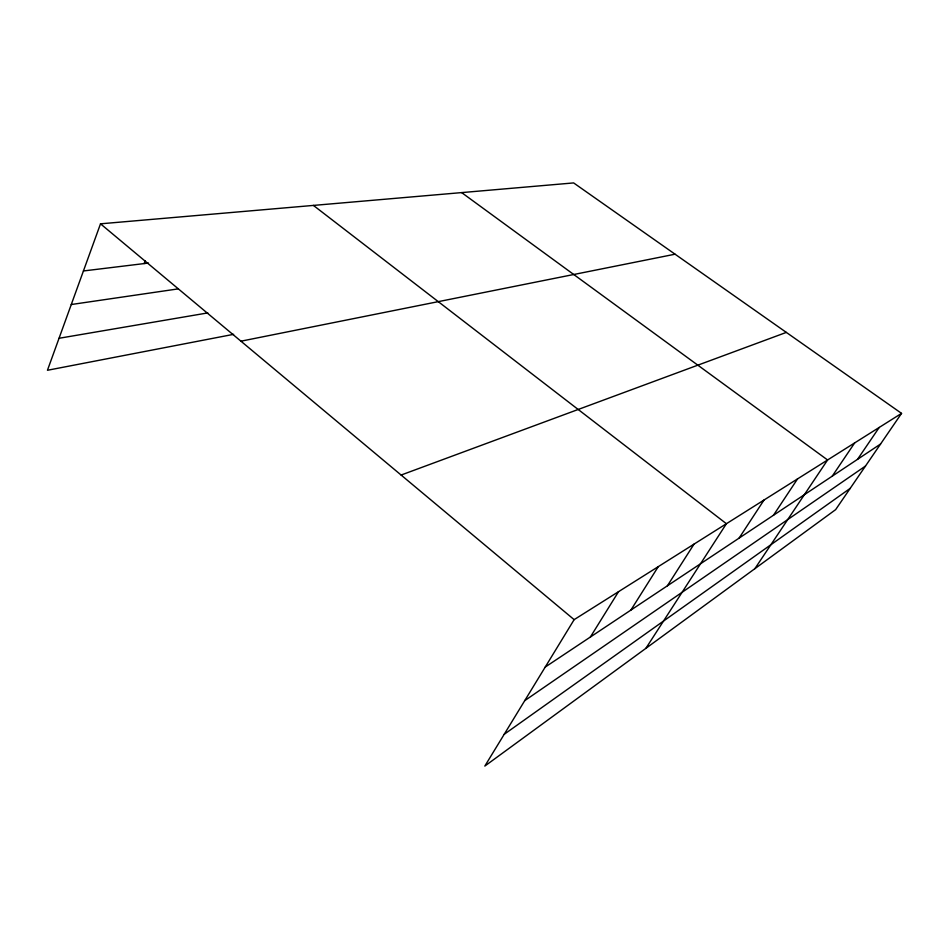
<?xml version="1.0" encoding="UTF-8"?>
<svg xmlns="http://www.w3.org/2000/svg" width="949" height="949" viewBox="0 0 949 949"><rect width="100%" height="100%" fill="white"/><g stroke="black" fill="none" stroke-linecap="round" stroke-linejoin="round"><path stroke-width="1.42" d="M901.55 413.373L574.145 619.65L484.82 766.08L835.642 509.637L901.55 413.373L573.635 182.92L100.511 223.822L47.45 370.276L233.62 334.333M144.118 263.573L145.161 260.856M590.373 637.028L618.523 591.702M630.871 610.1L658.25 566.672M667.408 585.794L694.027 544.121M645.866 648.357L726.412 523.718L313.431 205.423M739.081 538.13L764.028 500.016M773.471 515.26L797.54 478.901M754.882 568.665L827.587 459.98L461.653 192.6M832.226 476.184L854.669 442.91M857.516 459.363L879.213 427.453M504.216 734.301L850.221 488.344M524.738 700.647L865.488 466.042M545.236 667.052L880.565 444.025M401.119 475.046L786.33 332.399M240.939 341.189L675.059 254.202M59.04 338.283L207.807 312.909M71.27 304.522L178.329 288.864M83.429 270.963L148.483 263.051M100.511 223.822L574.145 619.65"/></g></svg>
